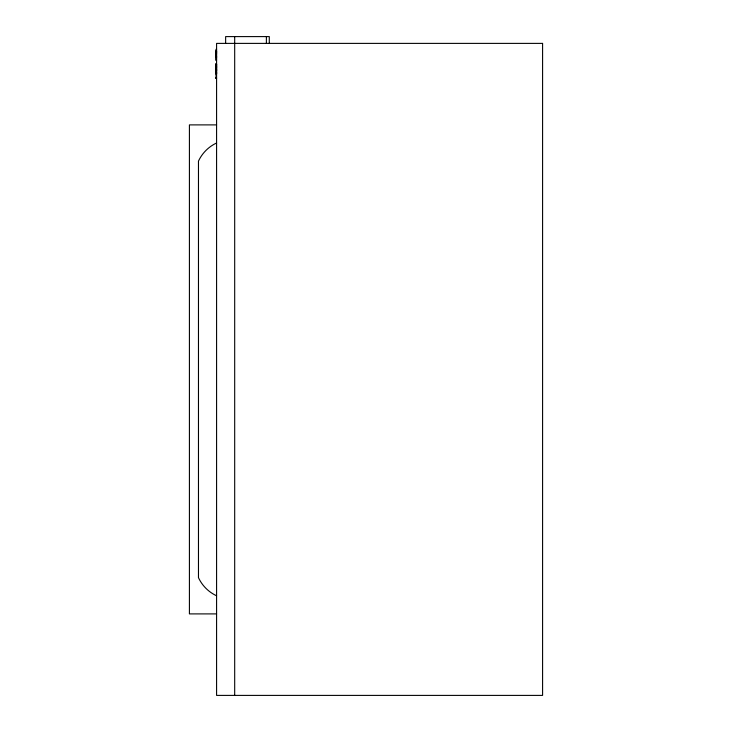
<?xml version="1.0" encoding="UTF-8"?>
<svg xmlns="http://www.w3.org/2000/svg" width="732" height="732" viewBox="0 0 732 732"><rect width="100%" height="100%" fill="white"/><g stroke="black" fill="none" stroke-linecap="round" stroke-linejoin="round"><path stroke-width="1.1" d="M216.581 49.273L216.013 49.273L216.013 60.335M216.013 50.462L216.581 50.462M216.013 51.423L216.581 51.423M216.013 51.56L216.581 51.56M216.013 51.707L216.581 51.707M216.013 51.752L216.581 51.816M216.013 52.146L216.581 52.146M216.013 52.622L216.581 52.548M216.013 52.704L216.581 52.667M216.013 52.832L216.581 52.914M216.013 53.024L216.581 53.061M216.013 53.445L216.581 53.445M216.013 53.619L216.581 53.619M216.013 54.067L216.581 54.067M216.013 54.497L216.581 54.497M216.013 55.513L216.581 55.513M216.013 56.108L216.581 56.108M216.013 56.291L216.581 56.282M216.013 56.593L216.581 56.593M216.013 57.005L216.581 57.005M216.013 57.197L216.581 57.197M216.013 57.499L216.581 57.48M216.013 57.883L216.581 57.883M216.013 58.944L216.581 58.944M216.013 60.051L216.581 60.051M216.013 64.041L216.581 64.041M216.013 64.434L216.581 64.443M216.013 64.626L216.581 64.562M216.013 64.736L216.581 64.736M216.013 65.102L216.581 65.102M216.581 65.185L216.013 65.313L216.581 65.413M216.013 65.56L216.581 65.505M216.013 65.734L216.581 65.734M216.013 66.026L216.581 66.026M216.013 66.191L216.581 66.191M216.013 66.31L216.581 66.347M216.581 66.411L216.013 66.511L216.581 66.566M216.013 66.804L216.581 66.795M216.013 66.996L216.581 66.996M216.013 67.134L216.581 67.134M216.013 67.262L216.581 67.216M216.013 67.445L216.581 67.445M216.013 67.573L216.581 67.573L216.013 67.655M216.581 67.792L216.013 67.92L216.581 67.966M216.013 68.186L216.581 68.186M216.013 68.277L216.581 68.277M216.013 68.598L216.581 68.68M216.013 68.909L216.581 68.918M216.013 68.991L216.581 69.082M216.013 69.22L216.581 69.256M216.013 69.595L216.581 69.705M216.013 69.888L216.581 69.76M216.013 69.998L216.581 69.943M216.013 70.162L216.581 70.135M216.013 70.345L216.581 70.263M216.013 70.437L216.581 70.492M216.013 70.583L216.581 70.556M216.013 70.72L216.581 70.711M216.013 70.821L216.581 70.821M216.013 71.022L216.581 71.022M216.013 71.123L216.581 71.224M216.013 71.434L216.581 71.58M216.013 72.148L216.581 72.139M216.013 72.34L216.581 72.258M216.013 72.349L216.581 72.404M216.013 72.614L216.581 72.55M216.013 72.797L216.581 72.66M216.013 72.916L216.581 72.898M216.013 73.191L216.581 73.127M216.013 73.383L216.581 73.401M216.013 73.539L216.581 73.529M216.013 73.657L216.581 73.639M216.013 73.767L216.581 73.795M216.013 74.06L216.581 74.06M216.013 77.912L216.581 77.958L216.013 77.995M216.013 78.141L216.581 78.251M216.581 124.888L189.414 124.888L189.414 613.901L216.581 613.901M269.294 43.389L269.294 36.6L225.639 36.6L225.639 43.389M266.384 36.6L266.384 43.389M234.688 36.6L234.688 695.4M216.013 63.538L216.013 78.287M216.581 143.005A37.35 37.35 0 0 0 198.473 161.113L198.473 577.676A37.35 37.35 0 0 0 216.581 595.784M542.586 43.389L216.581 43.389L216.581 695.4L542.586 695.4L542.586 43.389M216.581 64.224L216.013 64.224L216.581 64.306M216.581 69.375L216.013 69.375L216.581 69.467"/></g></svg>
